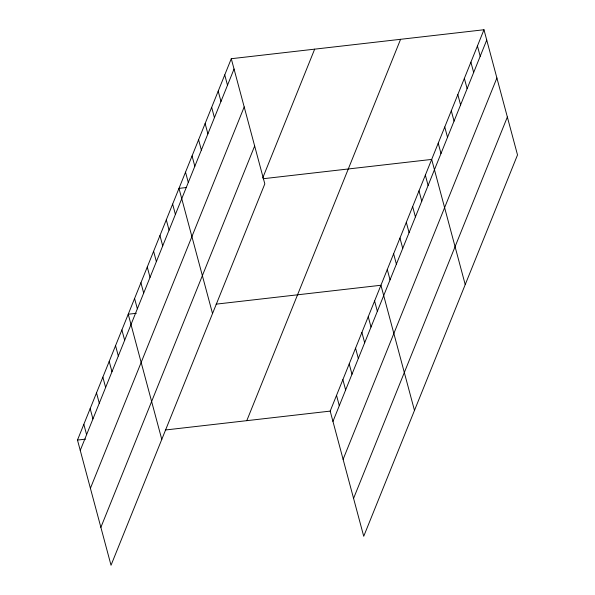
<?xml version="1.0" encoding="UTF-8"?>
<svg xmlns="http://www.w3.org/2000/svg" width="595" height="595" viewBox="0 0 595 595"><rect width="100%" height="100%" fill="white"/><g stroke="black" fill="none" stroke-linecap="round" stroke-linejoin="round"><path stroke-width="0.89" d="M231.276 58.712L264.812 183.892L111.027 565.25L77.484 440.069L231.276 58.712L483.973 29.75L517.516 154.931L363.724 536.288L330.188 411.108L483.973 29.75M80.251 450.393L234.036 69.027M90.41 488.294L244.195 106.936M100.875 527.348L254.66 145.983M262.722 177.965L314.666 49.154M246.791 420.665L400.584 39.307M332.947 421.431L486.732 40.066M343.107 459.333L496.892 77.975M353.571 498.387L507.356 117.022M186.161 187.551L178.983 188.377L212.527 313.55M263.273 178.716L431.687 159.415L465.223 284.589M136.307 313.297L128.237 314.22L161.781 439.4M216.104 304.149L380.934 285.258L414.477 410.438M77.484 440.069L85.561 439.147M165.351 429.999L330.188 411.108M477.435 45.956L480.202 56.28M470.898 62.163L473.665 72.486M464.36 78.376L467.127 88.692M457.83 94.583L460.589 104.898M451.293 110.789L454.059 121.105M444.755 126.995L447.522 137.319M438.218 143.202L440.984 153.525M425.343 175.146L428.103 185.462M418.999 190.876L421.758 201.192M412.655 206.606L415.414 216.922M406.311 222.337L409.077 232.66M399.966 238.067L402.733 248.39M393.622 253.797L396.389 264.12M387.278 269.528L390.045 279.851M374.59 300.996L377.356 311.311M368.245 316.726L371.012 327.042M361.901 332.456L364.668 342.772M355.557 348.187L358.324 358.502M349.213 363.917L351.98 374.233M342.869 379.647L345.636 389.97M336.532 395.378L339.291 405.701M224.739 74.918L227.506 85.241M218.201 91.124L220.968 101.448M211.664 107.338L214.431 117.654M205.126 123.544L207.893 133.86M198.596 139.751L201.355 150.066M192.059 155.957L194.825 166.28M185.521 172.163L188.288 182.487M172.639 204.107L175.406 214.423M166.303 219.838L169.062 230.153M159.958 235.568L162.718 245.884M153.614 251.298L156.373 261.614M147.27 267.029L150.037 277.352M140.926 282.759L143.692 293.082M134.582 298.489L137.348 308.812M121.893 329.957L124.66 340.273M115.549 345.688L118.316 356.003M109.205 361.418L111.972 371.734M102.861 377.148L105.627 387.464M96.516 392.879L99.283 403.194M90.172 408.609L92.939 418.932M83.828 424.339L86.595 434.662"/></g></svg>
